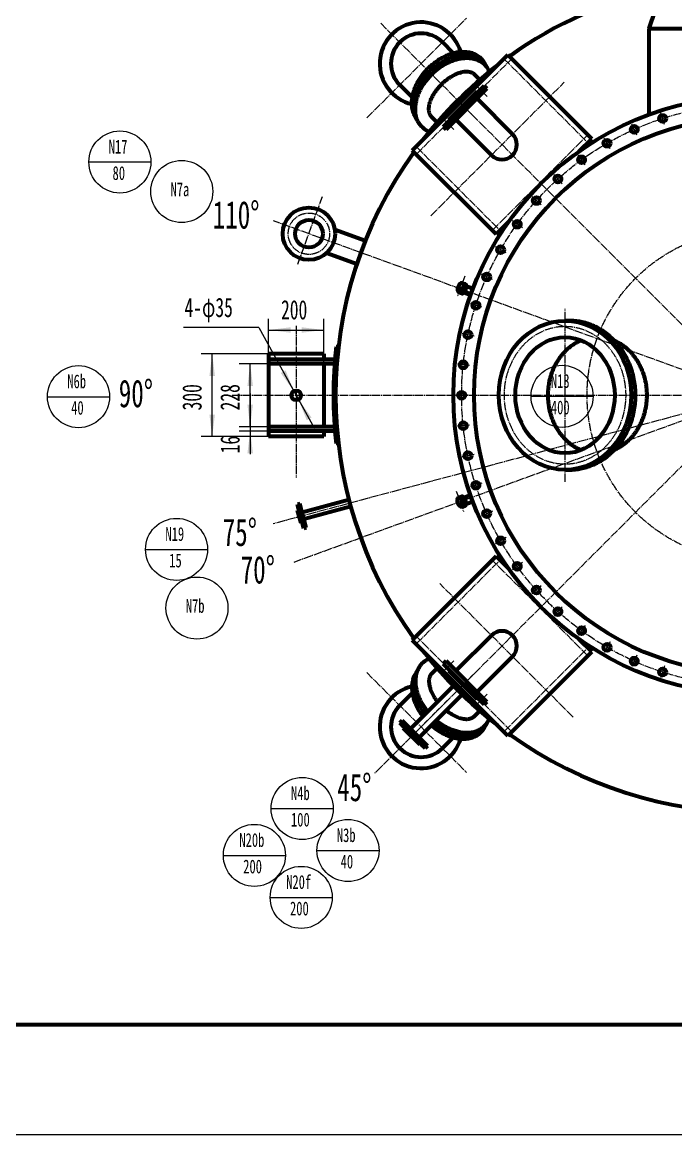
# Model space of a CAD drawing. Header units: millimetres. Extents: x -8410 to 8410, y -5940 to 5940.
# Drawn here: x -4438 to -2068, y -5940 to -1907 of the extents above; entities that cross this region are included whole.
import ezdxf

# ---------------------------------------------------------------- set-up
doc = ezdxf.new("R2010")
doc.units = ezdxf.units.MM
doc.linetypes.add('EB_DASHDOT', pattern=[39, 30, -3, 3, -3])
for name, color, linetype, lineweight in [('CAXA0', 7, 'Continuous', 70), ('CAXA1', 1, 'EB_DASHDOT', 25), ('CAXA3', 7, 'Continuous', 25), ('CAXA4', 3, 'Continuous', 25)]:
    doc.layers.add(name, color=color, linetype=linetype, lineweight=lineweight)
doc.styles.add('标准', font='', dxfattribs={"width": 0.667})
doc.styles.get('标准').set_extended_font_data('FangSong_GB2312')
doc.dimstyles.new('标准', dxfattribs={"dimscale": 20, "dimtxt": 3.5, "dimasz": 4, "dimexe": 2, "dimexo": 0, "dimtad": 1, "dimdec": 1, "dimdsep": 46, "dimtxsty": '标准', "dimcen": 0, "dimdle": 6, "dimazin": 2, "dimtfac": 1, "dimtdec": 3, "dimtmove": 0, "dimatfit": 3, "dimldrblk": 'NONE', "dimfxl": 0, "dimtolj": 1, "dimtzin": 0, "dimarcsym": 0})

# ---------------------------------------------------------------- blocks, each defined once
blk = doc.blocks.new('*D118')
at = {"layer": 'CAXA4', "linetype": 'Continuous', "lineweight": 25}
for points in [[(-3544.7, -3023), (-3464.7, -3033), (-3464.7, -3013)], [(-3344.7, -3023), (-3424.7, -3033), (-3424.7, -3013)]]:
    blk.add_hatch(color=0, dxfattribs=at).paths.add_polyline_path(points, flags=0)
at = {"layer": 'CAXA4', "color": 0, "linetype": 'Continuous', "lineweight": 25}
for p, q in [((-3544.7, -3109.5), (-3544.7, -2983)), ((-3344.7, -3145.5), (-3344.7, -2983)), ((-3544.7, -3023), (-3344.7, -3023))]:
    blk.add_line(p, q, dxfattribs=at)
at = {"layer": 'CAXA4', "color": 0, "linetype": 'Continuous', "lineweight": 25, "insert": (-3499.7, -2914.6), "char_height": 70, "attachment_point": 1, "style": '标准'}
blk.add_mtext('\\fFangSong_GB2312|b0|i0|p34;200', dxfattribs=at)
blk = doc.blocks.new('_NONE')
blk = doc.blocks.new('*D119')
at = {"layer": 'CAXA4', "linetype": 'Continuous', "lineweight": 25}
for points in [[(-3611.5, -3145.5), (-3601.5, -3225.5), (-3621.5, -3225.5)], [(-3611.5, -3373.5), (-3601.5, -3293.5), (-3621.5, -3293.5)]]:
    blk.add_hatch(color=0, dxfattribs=at).paths.add_polyline_path(points, flags=0)
at = {"layer": 'CAXA4', "color": 0, "linetype": 'Continuous', "lineweight": 25}
for p, q in [((-3544.7, -3145.5), (-3651.5, -3145.5)), ((-3611.5, -3373.5), (-3611.5, -3145.5)), ((-3544.7, -3373.5), (-3651.5, -3373.5))]:
    blk.add_line(p, q, dxfattribs=at)
at = {"layer": 'CAXA4', "color": 0, "linetype": 'Continuous', "lineweight": 25, "insert": (-3719.9, -3314.5), "char_height": 70, "attachment_point": 1, "rotation": 90, "style": '标准'}
blk.add_mtext('\\fFangSong_GB2312|b0|i0|p34;228', dxfattribs=at)
blk = doc.blocks.new('*D120')
at = {"layer": 'CAXA4', "linetype": 'Continuous', "lineweight": 25}
for points in [[(-3611.5, -3373.5), (-3621.5, -3293.5), (-3601.5, -3293.5)], [(-3611.5, -3389.5), (-3621.5, -3469.5), (-3601.5, -3469.5)]]:
    blk.add_hatch(color=0, dxfattribs=at).paths.add_polyline_path(points, flags=0)
at = {"layer": 'CAXA4', "color": 0, "linetype": 'Continuous', "lineweight": 25}
for p, q in [((-3611.5, -3253.5), (-3611.5, -3473.6)), ((-3544.7, -3373.5), (-3651.5, -3373.5)), ((-3544.7, -3389.5), (-3651.5, -3389.5))]:
    blk.add_line(p, q, dxfattribs=at)
at = {"layer": 'CAXA4', "color": 0, "linetype": 'Continuous', "lineweight": 25, "insert": (-3719.9, -3470.1), "char_height": 70, "attachment_point": 1, "rotation": 90, "style": '标准'}
blk.add_mtext('\\fFangSong_GB2312|b0|i0|p34;16', dxfattribs=at)
blk = doc.blocks.new('*D121')
at = {"layer": 'CAXA4', "linetype": 'Continuous', "lineweight": 25}
for points in [[(-3749.3, -3109.5), (-3739.3, -3189.5), (-3759.3, -3189.5)], [(-3749.3, -3409.5), (-3739.3, -3329.5), (-3759.3, -3329.5)]]:
    blk.add_hatch(color=0, dxfattribs=at).paths.add_polyline_path(points, flags=0)
at = {"layer": 'CAXA4', "color": 0, "linetype": 'Continuous', "lineweight": 25}
for p, q in [((-3544.7, -3109.5), (-3789.3, -3109.5)), ((-3749.3, -3409.5), (-3749.3, -3109.5)), ((-3544.7, -3409.5), (-3789.3, -3409.5))]:
    blk.add_line(p, q, dxfattribs=at)
at = {"layer": 'CAXA4', "color": 0, "linetype": 'Continuous', "lineweight": 25, "insert": (-3857.7, -3314.5), "char_height": 70, "attachment_point": 1, "rotation": 90, "style": '标准'}
blk.add_mtext('\\fFangSong_GB2312|b0|i0|p34;300', dxfattribs=at)
blk = doc.blocks.new('*D122')
at = {"layer": 'CAXA4', "linetype": 'Continuous', "lineweight": 25}
for points in [[(-3453.2, -3244.2), (-3500.5, -3178.9), (-3483, -3169.3)], [(-3436.3, -3274.9), (-3406.5, -3349.8), (-3389, -3340.2)]]:
    blk.add_hatch(color=0, dxfattribs=at).paths.add_polyline_path(points, flags=0)
at = {"layer": 'CAXA4', "color": 0, "linetype": 'Continuous', "lineweight": 25}
for q in [(-3853.1, -3014.5), (-3378.5, -3380)]:
    blk.add_line((-3579.6, -3014.5), q, dxfattribs=at)
at = {"layer": 'CAXA4', "color": 0, "linetype": 'Continuous', "lineweight": 25, "insert": (-3849.6, -2906.1), "char_height": 70, "attachment_point": 1, "style": '标准'}
blk.add_mtext('\\fFangSong_GB2312|b0|i0|p34;4-φ35', dxfattribs=at)
blk = doc.blocks.new('CAXBLOCK179', base_point=(8010, -5540))
at = {"layer": 'CAXA0', "linetype": 'Continuous', "lineweight": 70}
blk.add_line((-8010, -5540), (8010, -5540), dxfattribs=at)
at = {"layer": 'CAXA0', "linetype": 'Continuous', "lineweight": 25}
blk.add_line((8410, -5940), (-8410, -5940), dxfattribs=at)

msp = doc.modelspace()

# ---------------------------------------------------------------- linework, layer by layer
at = {"layer": 'CAXA0'}
for p, q in [((-2164.74, -1929.55), (-2094.74, -1724.59)), ((-2164.74, -1929.55), (-1414.74, -1929.55)), ((-2164.74, -2241.41), (-2164.74, -1929.55)), ((-2875.16, -2019.28), (-2914.4, -1980.04)), ((-3023.65, -2372.13), (-2677.16, -2025.65)), ((-2677.16, -2025.65), (-2373.11, -2329.7)), ((-2778.65, -2115.78), (-2797.75, -2096.69)), ((-3023.44, -2180.71), (-3069.25, -2134.9)), ((-2911.2, -2286.59), (-2762.71, -2138.09)), ((-2901.3, -2296.49), (-2752.81, -2147.99)), ((-2891.01, -2260.74), (-2788.55, -2158.28)), ((-2785.72, -2161.11), (-2788.55, -2158.28)), ((-2752.81, -2147.99), (-2762.71, -2138.09)), ((-2660.2, -2312.72), (-2788.87, -2184.06)), ((-2660.19, -2312.73), (-2788.87, -2184.06)), ((-2933.51, -2270.64), (-2952.61, -2251.54)), ((-2901.3, -2296.49), (-2911.2, -2286.59)), ((-2888.18, -2263.57), (-2891.01, -2260.74)), ((-2736.56, -2389.1), (-2865.24, -2260.42)), ((-2419.22, -2375.81), (-2373.11, -2329.7)), ((-3023.65, -2372.13), (-2719.59, -2676.19)), ((-3194.54, -2700.36), (-3304.49, -2660.34)), ((-2719.59, -2676.19), (-2673.48, -2630.08)), ((-3225.32, -2784.93), (-3335.27, -2744.91)), ((-2842.46, -2852.24), (-2831.59, -2856.25)), ((-2854.91, -2886.02), (-2844.04, -2890.03)), ((-2836.06, -2887.11), (-2812.01, -2895.97)), ((-2827.41, -2863.65), (-2803.37, -2872.51)), ((-3291.58, -3084.55), (-3299.64, -3084.55)), ((-3344.74, -3109.55), (-3544.74, -3109.55)), ((-3544.74, -3109.55), (-3544.74, -3409.55)), ((-3304.18, -3129.55), (-3544.74, -3129.55)), ((-3344.74, -3109.55), (-3344.74, -3129.55)), ((-3305.46, -3145.55), (-3544.74, -3145.55)), ((-3344.74, -3145.55), (-3344.74, -3373.55)), ((-3305.46, -3373.55), (-3544.74, -3373.55)), ((-3304.18, -3389.55), (-3544.74, -3389.55)), ((-3344.74, -3409.55), (-3544.74, -3409.55)), ((-3344.74, -3389.55), (-3344.74, -3409.55)), ((-3291.58, -3434.55), (-3299.64, -3434.55)), ((-2855.75, -3630.67), (-2844.87, -3626.69)), ((-2836.9, -3629.63), (-2812.83, -3620.82)), ((-3431.24, -3653.12), (-3439.93, -3655.45)), ((-3416.63, -3742.38), (-3439.93, -3655.45)), ((-3407.94, -3740.05), (-3431.24, -3653.12)), ((-3253.33, -3639.1), (-3422.82, -3684.51)), ((-3246.86, -3663.25), (-3416.35, -3708.66)), ((-2843.38, -3664.48), (-2832.5, -3660.5)), ((-2828.31, -3653.1), (-2804.24, -3644.29)), ((-3434.5, -3675.69), (-3439.33, -3676.99)), ((-3426.89, -3723.44), (-3439.33, -3676.99)), ((-3422.06, -3722.14), (-3426.89, -3723.44)), ((-3407.94, -3740.05), (-3416.63, -3742.38)), ((-3023.65, -4146.97), (-2719.59, -3842.91)), ((-2673.48, -3889.02), (-2719.59, -3842.91)), ((-2677.16, -4493.45), (-3023.65, -4146.97)), ((-2736.57, -4130.01), (-2865.24, -4258.67)), ((-2373.11, -4189.39), (-2419.22, -4143.29)), ((-2677.16, -4493.45), (-2373.11, -4189.39)), ((-2901.3, -4222.61), (-2911.2, -4232.51)), ((-2911.2, -4232.51), (-2762.71, -4381)), ((-2901.3, -4222.61), (-2752.81, -4371.1)), ((-2660.19, -4206.36), (-2788.87, -4335.04)), ((-2933.51, -4248.46), (-2952.61, -4267.55)), ((-2888.18, -4255.53), (-2891.01, -4258.35)), ((-2891.01, -4258.35), (-2788.55, -4360.82)), ((-3030.71, -4468.7), (-2874.68, -4312.67)), ((-3023.44, -4338.39), (-3069.25, -4384.2)), ((-2998.89, -4500.52), (-2842.86, -4344.49)), ((-2785.72, -4357.99), (-2788.55, -4360.82)), ((-2752.81, -4371.1), (-2762.71, -4381)), ((-2778.65, -4403.32), (-2797.75, -4422.41)), ((-3060.76, -4438.64), (-3068.54, -4446.42)), ((-2976.62, -4538.35), (-3068.54, -4446.42)), ((-2968.84, -4530.57), (-3060.76, -4438.64)), ((-3056.14, -4465.89), (-3052.61, -4462.36)), ((-2996.09, -4525.95), (-3056.14, -4465.89)), ((-2968.84, -4530.57), (-2990.82, -4508.59)), ((-2875.16, -4499.82), (-2914.4, -4539.06)), ((-2996.09, -4525.95), (-2992.55, -4522.41)), ((-2968.84, -4530.57), (-2976.62, -4538.35))]:
    msp.add_line(p, q, dxfattribs=at)
for centre, radius in [((-1789.74, -3259.55), 1085), ((-1789.74, -3259.55), 1010), ((-2115.76, -2256.18), 12.5), ((-2218.85, -2295.76), 12.5), ((-2317.24, -2345.89), 12.5), ((-2409.86, -2406.04), 12.5), ((-2495.68, -2475.53), 12.5), ((-3398.5, -2674.01), 95), ((-2573.76, -2553.62), 12.5), ((-3398.5, -2674.01), 50), ((-2643.26, -2639.44), 12.5), ((-2703.4, -2732.05), 12.5), ((-2753.54, -2830.44), 12.5), ((-2793.11, -2933.54), 12.5), ((-2821.69, -3040.2), 12.5), ((-2838.97, -3149.27), 12.5), ((-3444.74, -3259.55), 17.5), ((-2844.74, -3259.55), 12.5), ((-2838.97, -3369.83), 12.5), ((-2821.69, -3478.9), 12.5), ((-2793.11, -3585.56), 12.5), ((-2753.54, -3688.66), 12.5), ((-2703.4, -3787.05), 12.5), ((-2643.26, -3879.66), 12.5), ((-2573.76, -3965.48), 12.5), ((-2495.68, -4043.57), 12.5), ((-2409.86, -4113.06), 12.5), ((-2317.24, -4173.21), 12.5), ((-2218.85, -4223.34), 12.5), ((-2115.76, -4262.91), 12.5)]:
    msp.add_circle(centre, radius, dxfattribs=at)
for centre, radius, start, end in [((-1789.74, -3259.55), 1512, 102.4087, 125.67485), ((-2991.83, -2057.47), 150, 16.64323, 257.2355), ((-2991.83, -2057.47), 109.5, 45, 225), ((-1789.74, -3259.55), 1512, 127.77663, 142.22337), ((-2698.38, -2350.92), 54, 225, 45), ((-1789.74, -3259.55), 1512, 144.32515, 215.67485), ((-1789.74, -3259.55), 1520, 173.38879, 186.61121), ((-2698.38, -4168.18), 54, 315, 135), ((-1789.74, -3259.55), 1512, 217.77663, 232.22337), ((-2991.83, -4461.63), 150, 102.7645, 343.35677), ((-2991.83, -4461.63), 109.5, 135, 315), ((-1789.74, -3259.55), 1512, 234.32515, 305.67485)]:
    msp.add_arc(centre, radius, start, end, dxfattribs=at)
for centre, major_axis, ratio in [((-2848.69, -2869.13), (-6.23, -16.89), 0.5), ((-2469.74, -3259.55), (0, 270), 0.8888889), ((-2469.74, -3259.55), (0, 210), 0.8571429), ((-2849.57, -3647.58), (6.19, -16.9), 0.5)]:
    msp.add_ellipse(centre, major_axis=major_axis, ratio=ratio, dxfattribs=at)
for points, weights, knots in [([(-3006.7, -2258), (-3069.94, -2178.09), (-2965.5, -2073.65), (-2852.36, -1960.51), (-2774.58, -2038.29), (-2763.45, -2049.42), (-2757.3, -2064.65)], [0.969233078391, 0.723396185433, 1, 0.707106781187, 1, 0.944033855184, 0.90945577376], [0, 0, 0, 199.2914031, 199.2914031, 410.3192251, 410.3192251, 450.6424996, 450.6424996, 450.6424996]), ([(-3004.67, -2263.08), (-3055.79, -2182.36), (-2958.78, -2085.35), (-2845.64, -1972.21), (-2767.86, -2049.99), (-2756.73, -2061.13), (-2750.58, -2076.35)], [0.944872283155, 0.737910223089, 1, 0.707106781187, 1, 0.944033855184, 0.90945577376], [0, 0, 0, 189.8382599, 189.8382599, 401.9882326, 401.9882326, 442.525928, 442.525928, 442.525928]), ([(-2961.96, -2304.53), (-2977.18, -2298.38), (-2988.32, -2287.25), (-3066.1, -2209.47), (-2952.96, -2096.33), (-2839.82, -1983.2), (-2762.04, -2060.98), (-2750.91, -2072.11), (-2744.77, -2087.34)], [0.90945577376, 0.944033855184, 1, 0.707106781187, 1, 0.707106781187, 1, 0.944033855184, 0.90945577376], [0, 0, 0, 39.397668, 39.397668, 245.5814211, 245.5814211, 451.7651743, 451.7651743, 491.1628423, 491.1628423, 491.1628423]), ([(-2952.61, -2251.54), (-2952.61, -2251.54), (-2952.61, -2251.54), (-2994.68, -2209.47), (-2917.25, -2132.04), (-2839.82, -2054.61), (-2797.75, -2096.69)], [0.999999687424, 0.999999843712, 1, 0.707106781187, 1, 0.707106781187, 1], [0, 0, 0, 0.0000724, 0.0000724, 135.6255066, 135.6255066, 271.2509409, 271.2509409, 271.2509409]), ([(-2844.04, -2890.03), (-2835.6, -2893.14), (-2829.37, -2876.25), (-2823.14, -2859.36), (-2831.59, -2856.25)], [1, 0.707106781187, 1, 0.707106781187, 1], [0, 0, 0, 21.7640082, 21.7640082, 43.5280164, 43.5280164, 43.5280164]), ([(-2214.11, -3259.55), (-2214.11, -2989.55), (-2454.11, -2989.55), (-2461.94, -2989.55), (-2469.74, -2990.12)], [1, 0.707106781187, 1, 0.986677466855, 0.974566910484], [0, 0, 0, 398.3820265, 398.3820265, 416.5028208, 416.5028208, 416.5028208]), ([(-2411.01, -3061.04), (-2532.28, -3109.88), (-2532.28, -3259.55), (-2532.28, -3409.22), (-2411.01, -3458.06)], [0.898890876974, 0.772070133666, 1, 0.772070133666, 0.898890876974], [0, 0, 0, 246.5310131, 246.5310131, 493.0620262, 493.0620262, 493.0620262]), ([(-2469.74, -3528.98), (-2461.94, -3529.55), (-2454.11, -3529.55), (-2214.11, -3529.55), (-2214.11, -3259.55)], [0.974566910484, 0.986677466855, 1, 0.707106781187, 1], [0, 0, 0, 18.1207942, 18.1207942, 416.5028208, 416.5028208, 416.5028208]), ([(-2832.5, -3660.5), (-2824.04, -3657.4), (-2830.23, -3640.5), (-2836.42, -3623.6), (-2844.87, -3626.69)], [1, 0.707106781187, 1, 0.707106781187, 1], [0, 0, 0, 21.7640082, 21.7640082, 43.5280164, 43.5280164, 43.5280164]), ([(-2961.96, -4214.57), (-2977.18, -4220.71), (-2988.32, -4231.85), (-3055.83, -4299.36), (-2968.1, -4406.08)], [0.90945577376, 0.944033855184, 1, 0.735544241073, 0.948647154982], [0, 0, 0, 38.9588871, 38.9588871, 223.0505748, 223.0505748, 223.0505748]), ([(-2952.61, -4267.55), (-2952.61, -4267.55), (-2952.61, -4267.55), (-2986.76, -4301.71), (-2932.26, -4370.25)], [0.999999687424, 0.999999843712, 1, 0.748347917005, 0.929131730834], [0, 0, 0, 0.0000702, 0.0000702, 113.0662771, 113.0662771, 113.0662771]), ([(-2936.28, -4437.9), (-2829.56, -4525.63), (-2762.04, -4458.12), (-2750.91, -4446.99), (-2744.77, -4431.76)], [0.948647154982, 0.735544241073, 1, 0.944033855184, 0.90945577376], [0, 0, 0, 184.0916877, 184.0916877, 223.0505748, 223.0505748, 223.0505748]), ([(-2954.3, -4455.93), (-2845.24, -4551.46), (-2774.58, -4480.81), (-2763.45, -4469.67), (-2757.3, -4454.45)], [0.963608894934, 0.726599637371, 1, 0.944033855184, 0.90945577376], [0, 0, 0, 191.1259743, 191.1259743, 230.2502236, 230.2502236, 230.2502236]), ([(-2944.91, -4446.53), (-2836.96, -4538.21), (-2767.86, -4469.1), (-2756.73, -4457.97), (-2750.58, -4442.74)], [0.956109114574, 0.731001613567, 1, 0.944033855184, 0.90945577376], [0, 0, 0, 187.672567, 187.672567, 226.7185635, 226.7185635, 226.7185635])]:
    msp.add_rational_spline(points, weights, degree=2, knots=knots, dxfattribs=at)
for points, weights in [([(-2172.28, -3259.55), (-2172.28, -3113.14), (-2290.03, -3062.51)], [1, 0.77592583529, 0.894701747437]), ([(-2290.03, -3456.59), (-2172.28, -3405.96), (-2172.28, -3259.55)], [0.894701747437, 0.77592583529, 1]), ([(-3006.7, -4261.1), (-3059.01, -4327.2), (-2985.13, -4423.12)], [0.969233078391, 0.756551462005, 0.934893289836]), ([(-3004.67, -4256.02), (-3047.84, -4324.18), (-2976.22, -4414.21)], [0.944872283155, 0.763937480384, 0.941498076926]), ([(-2900.44, -4402.07), (-2831.91, -4456.57), (-2797.75, -4422.41)], [0.929131730834, 0.748347917005, 1])]:
    msp.add_rational_spline(points, weights, degree=2, dxfattribs=at)
at = {"layer": 'CAXA1'}
for p, q in [((-3188.6, -2254.24), (-2826.99, -1892.63)), ((-404.52, -1874.32), (-3161.99, -4631.79)), ((-3138.2, -1911.1), (-424.42, -4624.87)), ((-3009.5, -2386.27), (-2663.02, -2039.79)), ((-2691.31, -2039.79), (-2387.25, -2343.85)), ((-2956.14, -2608.68), (-2472.56, -2125.1)), ((-2752.7, -2176.39), (-2792.65, -2136.44)), ((-2791.94, -2257.35), (-2860.91, -2188.39)), ((-2872.91, -2296.6), (-2906.31, -2263.2)), ((-2733.73, -2662.04), (-2387.25, -2315.56)), ((-3009.5, -2357.99), (-2705.45, -2662.04)), ((-3438.86, -2784.91), (-3349.5, -2539.39)), ((-169.17, -3849.39), (-3526.54, -2627.41)), ((-164.53, -2668.02), (-3453.76, -3865.2)), ((-2833.64, -2828.32), (-2860.73, -2901.8)), ((-2469.74, -3573.06), (-2469.74, -2946.04)), ((-3444.74, -3007.65), (-3444.74, -3557.56)), ((-1789.74, -3259.55), (-3528.09, -3725.34)), ((-2864.52, -3606.74), (-2837.59, -3680.27)), ((-3425.1, -3664.42), (-3444.42, -3669.6)), ((-3408.28, -3727.2), (-3427.6, -3732.38)), ((-3009.5, -4161.11), (-2705.45, -3857.05)), ((-2387.25, -4203.54), (-2733.73, -3857.05)), ((-2440.62, -4425.94), (-2924.2, -3942.36)), ((-2663.02, -4479.31), (-3009.5, -4132.83)), ((-2691.31, -4479.31), (-2387.25, -4175.25)), ((-2872.91, -4222.5), (-2906.31, -4255.9)), ((-3188.6, -4264.85), (-2826.99, -4626.46)), ((-2791.94, -4261.75), (-2860.91, -4330.71)), ((-3099.31, -4569.12), (-2884.34, -4354.14)), ((-2752.7, -4342.71), (-2792.65, -4382.66)), ((-3048.04, -4447.13), (-3063.59, -4462.68)), ((-2977.32, -4517.84), (-2992.88, -4533.4))]:
    msp.add_line(p, q, dxfattribs=at)
at = {"layer": 'CAXA1', "linetype": 'EB_DASHDOT', "lineweight": 25}
for p, q in [((-2108.57, -2278.31), (-2122.25, -2236.21)), ((-2209.39, -2317.01), (-2227.39, -2276.57)), ((-2305.61, -2366.04), (-2327.75, -2327.7)), ((-2396.18, -2424.86), (-2422.2, -2389.05)), ((-2480.11, -2492.82), (-2509.73, -2459.92)), ((-2556.47, -2569.18), (-2589.37, -2539.56)), ((-2624.44, -2653.11), (-2660.25, -2627.09)), ((-2683.25, -2743.68), (-2721.59, -2721.55)), ((-2732.28, -2839.9), (-2772.72, -2821.9)), ((-2770.98, -2940.73), (-2813.08, -2927.05)), ((-2798.93, -3045.04), (-2842.23, -3035.84)), ((-2815.83, -3151.7), (-2859.85, -3147.08)), ((-3676.87, -3259.55), (-758.01, -3259.55)), ((-2821.48, -3259.55), (-2865.75, -3259.55)), ((-2815.83, -3367.39), (-2859.85, -3372.02)), ((-2798.93, -3474.06), (-2842.23, -3483.26)), ((-2770.98, -3578.37), (-2813.08, -3592.05)), ((-2732.28, -3679.19), (-2772.72, -3697.2)), ((-2683.25, -3775.42), (-2721.59, -3797.55)), ((-2624.44, -3865.99), (-2660.25, -3892.01)), ((-2556.47, -3949.91), (-2589.37, -3979.53)), ((-2480.11, -4026.28), (-2509.73, -4059.17)), ((-2396.18, -4094.24), (-2422.2, -4130.05)), ((-2305.61, -4153.06), (-2327.75, -4191.39)), ((-2209.39, -4202.09), (-2227.39, -4242.52)), ((-2108.57, -4240.79), (-2122.25, -4282.89))]:
    msp.add_line(p, q, dxfattribs=at)
at = {"layer": 'CAXA1'}
for centre, radius in [((-1789.74, -3259.55), 1055), ((-3398.5, -2674.01), 75), ((-1789.74, -3259.55), 600)]:
    msp.add_circle(centre, radius, dxfattribs=at)
msp.add_ellipse((-2469.74, -3259.55), major_axis=(0, 250), ratio=0.88, dxfattribs=at)
at = {"layer": 'CAXA3'}
for p, q in [((-4196.48, -2413.96), (-3971.48, -2413.96)), ((-4346.58, -3264.72), (-4121.58, -3264.72)), ((-2593.07, -3263.34), (-2368.07, -3263.34)), ((-3990.89, -3818.18), (-3765.89, -3818.18)), ((-3535.46, -4757.5), (-3310.46, -4757.5)), ((-3369.23, -4909.69), (-3144.23, -4909.69)), ((-3708.76, -4927.38), (-3483.76, -4927.38)), ((-3538.99, -5079.57), (-3313.99, -5079.57))]:
    msp.add_line(p, q, dxfattribs=at)
for centre in [(-4083.98, -2413.96), (-3859.72, -2520.83), (-4234.08, -3264.72), (-2480.57, -3263.34), (-3878.39, -3818.18), (-3804.46, -4030.88), (-3422.96, -4757.5), (-3256.73, -4909.69), (-3596.26, -4927.38), (-3426.49, -5079.57)]:
    msp.add_circle(centre, 112.5, dxfattribs=at)

# ---------------------------------------------------------------- block references
at = {"layer": 'CAXA0'}
msp.add_blockref('CAXBLOCK179', (8010, -5540), dxfattribs=at)

# ---------------------------------------------------------------- texts
at = {"layer": 'CAXA4', "linetype": 'Continuous', "lineweight": 25, "attachment_point": 1, "style": '标准'}
for s, insert, char_height in [('\\fFangSong_GB2312|b0|i0|p34;N17', (-4124.56, -2333.26), 50), ('\\fFangSong_GB2312|b0|i0|p34;80', (-4110.64, -2429.16), 50), ('\\fFangSong_GB2312|b0|i0|p34;N7a', (-3900.29, -2488.07), 50), ('\\fFangSong_GB2312|b0|i0|p34;110{%%D}', (-3747.44, -2555.51), 100), ('\\fFangSong_GB2312|b0|i0|p34;N6b', (-4274.65, -3184.02), 50), ('\\fFangSong_GB2312|b0|i0|p34;N13', (-2521.14, -3182.64), 50), ('\\fFangSong_GB2312|b0|i0|p34;90{%%D}', (-4088.07, -3202.95), 100), ('\\fFangSong_GB2312|b0|i0|p34;40', (-4260.73, -3279.92), 50), ('\\fFangSong_GB2312|b0|i0|p34;400', (-2521.14, -3278.54), 50), ('\\fFangSong_GB2312|b0|i0|p34;75{%%D}', (-3711.22, -3706.05), 100), ('\\fFangSong_GB2312|b0|i0|p34;N19', (-3918.97, -3737.48), 50), ('\\fFangSong_GB2312|b0|i0|p34;15', (-3905.04, -3833.38), 50), ('\\fFangSong_GB2312|b0|i0|p34;70{%%D}', (-3646.12, -3841.92), 100), ('\\fFangSong_GB2312|b0|i0|p34;N7b', (-3845.04, -3998.13), 50), ('\\fFangSong_GB2312|b0|i0|p34;45{%%D}', (-3295.92, -4630.8), 100), ('\\fFangSong_GB2312|b0|i0|p34;N4b', (-3463.53, -4676.8), 50), ('\\fFangSong_GB2312|b0|i0|p34;100', (-3463.53, -4772.7), 50), ('\\fFangSong_GB2312|b0|i0|p34;N3b', (-3297.3, -4828.98), 50), ('\\fFangSong_GB2312|b0|i0|p34;N20b', (-3650.76, -4846.68), 50), ('\\fFangSong_GB2312|b0|i0|p34;200', (-3636.84, -4942.58), 50), ('\\fFangSong_GB2312|b0|i0|p34;40', (-3283.38, -4924.88), 50), ('\\fFangSong_GB2312|b0|i0|p34;N20f', (-3480.99, -4998.87), 50), ('\\fFangSong_GB2312|b0|i0|p34;200', (-3467.07, -5094.77), 50)]:
    msp.add_mtext(s, dxfattribs=dict(at, insert=insert, char_height=char_height))

# ---------------------------------------------------------------- dimensions: what is measured, and where the dimension line sits
at = {"layer": 'CAXA4'}
dim = msp.add_diameter_dim_2p(p1=(-3436.31, -3274.88), p2=(-3453.18, -3244.22), text='\\fFangSong_GB2312;4-φ35', dimstyle='标准', dxfattribs=at)
dim.commit()
dim.dimension.update_dxf_attribs({"geometry": '*D122', "text_midpoint": (-3739.7, -2954.03)})
dim = msp.add_linear_dim(base=(-3444.74, -3022.97), p1=(-3544.74, -3109.55), p2=(-3344.74, -3145.55), text='\\fFangSong_GB2312;200', dimstyle='标准', dxfattribs=at)
dim.commit()
dim.dimension.update_dxf_attribs({"geometry": '*D118', "text_midpoint": (-3444.74, -2962.52)})
for base, p1, p2, angle, text, picture, middle in [((-3749.34, -3259.55), (-3544.74, -3409.55), (-3544.74, -3109.55), 90, '\\fFangSong_GB2312;300', '*D121', (-3809.79, -3259.55)), ((-3611.52, -3259.55), (-3544.74, -3373.55), (-3544.74, -3145.55), 270, '\\fFangSong_GB2312;228', '*D119', (-3671.97, -3259.55)), ((-3611.52, -3434.59), (-3544.74, -3373.55), (-3544.74, -3389.55), 270, '\\fFangSong_GB2312;16', '*D120', (-3671.97, -3434.59))]:
    dim = msp.add_linear_dim(base=base, p1=p1, p2=p2, angle=angle, text=text, dimstyle='标准', dxfattribs=at)
    dim.commit()
    dim.dimension.update_dxf_attribs({"geometry": picture, "text_midpoint": middle})

doc.saveas('drawing.dxf')
